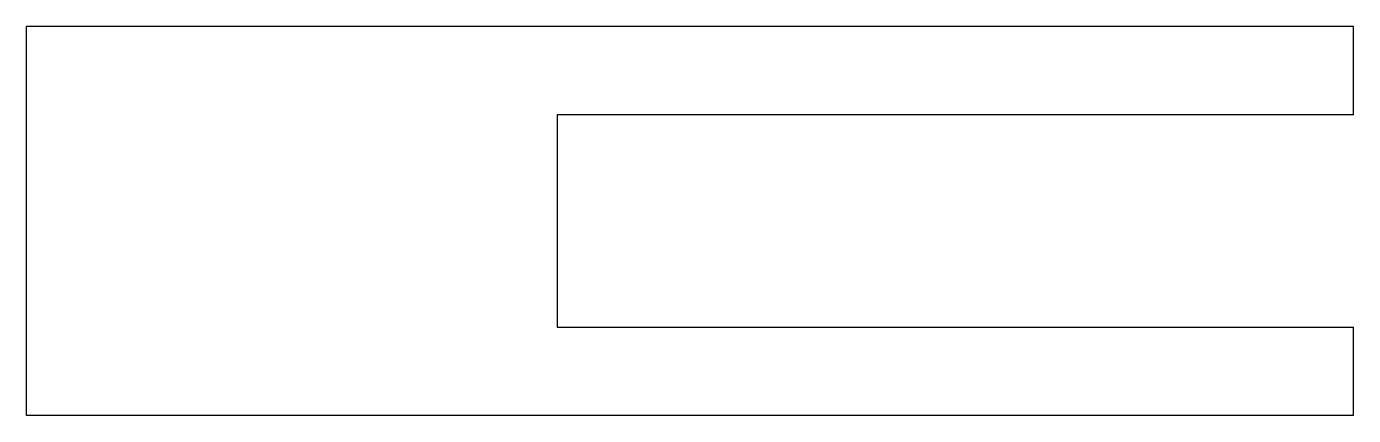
# Model space of a CAD drawing. Header units: metres. Extents: x -50 to 25, y -22 to 0.
import ezdxf

# ---------------------------------------------------------------- set-up
doc = ezdxf.new("R2010")
doc.units = ezdxf.units.M

msp = doc.modelspace()

# ---------------------------------------------------------------- linework, layer by layer
for points in [[(25, 0), (23.5, 0), (22, 0), (20.5, 0), (19, 0), (17.5, 0), (16, 0), (14.5, 0), (13, 0), (11.5, 0), (10, 0), (8.5, 0), (7, 0), (5.5, 0), (4, 0), (2.5, 0), (1, 0), (-0.5, 0), (-2, 0), (-3.5, 0), (-5, 0), (-6.5, 0), (-8, 0), (-9.5, 0), (-11, 0), (-12.5, 0), (-14, 0), (-15.5, 0), (-17, 0), (-18.5, 0), (-20, 0), (-21.5, 0), (-23, 0), (-24.5, 0), (-26, 0), (-27.5, 0), (-29, 0), (-30.5, 0), (-32, 0), (-33.5, 0), (-35, 0), (-36.5, 0), (-38, 0), (-39.5, 0), (-41, 0), (-42.5, 0), (-44, 0), (-45.5, 0), (-47, 0), (-48.5, 0), (-50, 0)], [(-50, -22), (-50, -21.56), (-50, -21.12), (-50, -20.68), (-50, -20.24), (-50, -19.8), (-50, -19.36), (-50, -18.92), (-50, -18.48), (-50, -18.04), (-50, -17.6), (-50, -17.16), (-50, -16.72), (-50, -16.28), (-50, -15.84), (-50, -15.4), (-50, -14.96), (-50, -14.52), (-50, -14.08), (-50, -13.64), (-50, -13.2), (-50, -12.76), (-50, -12.32), (-50, -11.88), (-50, -11.44), (-50, -11), (-50, -10.56), (-50, -10.12), (-50, -9.68), (-50, -9.24), (-50, -8.8), (-50, -8.36), (-50, -7.92), (-50, -7.48), (-50, -7.04), (-50, -6.6), (-50, -6.16), (-50, -5.72), (-50, -5.28), (-50, -4.84), (-50, -4.4), (-50, -3.96), (-50, -3.52), (-50, -3.08), (-50, -2.64), (-50, -2.2), (-50, -1.76), (-50, -1.32), (-50, -0.88), (-50, -0.44), (-50, 0)], [(25, -5), (25, -4.9), (25, -4.8), (25, -4.7), (25, -4.6), (25, -4.5), (25, -4.4), (25, -4.3), (25, -4.2), (25, -4.1), (25, -4), (25, -3.9), (25, -3.8), (25, -3.7), (25, -3.6), (25, -3.5), (25, -3.4), (25, -3.3), (25, -3.2), (25, -3.1), (25, -3), (25, -2.9), (25, -2.8), (25, -2.7), (25, -2.6), (25, -2.5), (25, -2.4), (25, -2.3), (25, -2.2), (25, -2.1), (25, -2), (25, -1.9), (25, -1.8), (25, -1.7), (25, -1.6), (25, -1.5), (25, -1.4), (25, -1.3), (25, -1.2), (25, -1.1), (25, -1), (25, -0.9), (25, -0.8), (25, -0.7), (25, -0.6), (25, -0.5), (25, -0.4), (25, -0.3), (25, -0.2), (25, -0.1), (25, 0)], [(25, -5), (24.1, -5), (23.2, -5), (22.3, -5), (21.4, -5), (20.5, -5), (19.6, -5), (18.7, -5), (17.8, -5), (16.9, -5), (16, -5), (15.1, -5), (14.2, -5), (13.3, -5), (12.4, -5), (11.5, -5), (10.6, -5), (9.7, -5), (8.8, -5), (7.9, -5), (7, -5), (6.1, -5), (5.2, -5), (4.3, -5), (3.4, -5), (2.5, -5), (1.6, -5), (0.7, -5), (-0.2, -5), (-1.1, -5), (-2, -5), (-2.9, -5), (-3.8, -5), (-4.7, -5), (-5.6, -5), (-6.5, -5), (-7.4, -5), (-8.3, -5), (-9.2, -5), (-10.1, -5), (-11, -5), (-11.9, -5), (-12.8, -5), (-13.7, -5), (-14.6, -5), (-15.5, -5), (-16.4, -5), (-17.3, -5), (-18.2, -5), (-19.1, -5), (-20, -5)], [(-20, -5), (-20, -5.24), (-20, -5.48), (-20, -5.72), (-20, -5.96), (-20, -6.2), (-20, -6.44), (-20, -6.68), (-20, -6.92), (-20, -7.16), (-20, -7.4), (-20, -7.64), (-20, -7.88), (-20, -8.12), (-20, -8.36), (-20, -8.6), (-20, -8.84), (-20, -9.08), (-20, -9.32), (-20, -9.56), (-20, -9.8), (-20, -10.04), (-20, -10.28), (-20, -10.52), (-20, -10.76), (-20, -11), (-20, -11.24), (-20, -11.48), (-20, -11.72), (-20, -11.96), (-20, -12.2), (-20, -12.44), (-20, -12.68), (-20, -12.92), (-20, -13.16), (-20, -13.4), (-20, -13.64), (-20, -13.88), (-20, -14.12), (-20, -14.36), (-20, -14.6), (-20, -14.84), (-20, -15.08), (-20, -15.32), (-20, -15.56), (-20, -15.8), (-20, -16.04), (-20, -16.28), (-20, -16.52), (-20, -16.76), (-20, -17)], [(-20, -17), (-19.1, -17), (-18.2, -17), (-17.3, -17), (-16.4, -17), (-15.5, -17), (-14.6, -17), (-13.7, -17), (-12.8, -17), (-11.9, -17), (-11, -17), (-10.1, -17), (-9.2, -17), (-8.3, -17), (-7.4, -17), (-6.5, -17), (-5.6, -17), (-4.7, -17), (-3.8, -17), (-2.9, -17), (-2, -17), (-1.1, -17), (-0.2, -17), (0.7, -17), (1.6, -17), (2.5, -17), (3.4, -17), (4.3, -17), (5.2, -17), (6.1, -17), (7, -17), (7.9, -17), (8.8, -17), (9.7, -17), (10.6, -17), (11.5, -17), (12.4, -17), (13.3, -17), (14.2, -17), (15.1, -17), (16, -17), (16.9, -17), (17.8, -17), (18.7, -17), (19.6, -17), (20.5, -17), (21.4, -17), (22.3, -17), (23.2, -17), (24.1, -17), (25, -17)], [(25, -22), (25, -21.9), (25, -21.8), (25, -21.7), (25, -21.6), (25, -21.5), (25, -21.4), (25, -21.3), (25, -21.2), (25, -21.1), (25, -21), (25, -20.9), (25, -20.8), (25, -20.7), (25, -20.6), (25, -20.5), (25, -20.4), (25, -20.3), (25, -20.2), (25, -20.1), (25, -20), (25, -19.9), (25, -19.8), (25, -19.7), (25, -19.6), (25, -19.5), (25, -19.4), (25, -19.3), (25, -19.2), (25, -19.1), (25, -19), (25, -18.9), (25, -18.8), (25, -18.7), (25, -18.6), (25, -18.5), (25, -18.4), (25, -18.3), (25, -18.2), (25, -18.1), (25, -18), (25, -17.9), (25, -17.8), (25, -17.7), (25, -17.6), (25, -17.5), (25, -17.4), (25, -17.3), (25, -17.2), (25, -17.1), (25, -17)], [(25, -22), (23.5, -22), (22, -22), (20.5, -22), (19, -22), (17.5, -22), (16, -22), (14.5, -22), (13, -22), (11.5, -22), (10, -22), (8.5, -22), (7, -22), (5.5, -22), (4, -22), (2.5, -22), (1, -22), (-0.5, -22), (-2, -22), (-3.5, -22), (-5, -22), (-6.5, -22), (-8, -22), (-9.5, -22), (-11, -22), (-12.5, -22), (-14, -22), (-15.5, -22), (-17, -22), (-18.5, -22), (-20, -22), (-21.5, -22), (-23, -22), (-24.5, -22), (-26, -22), (-27.5, -22), (-29, -22), (-30.5, -22), (-32, -22), (-33.5, -22), (-35, -22), (-36.5, -22), (-38, -22), (-39.5, -22), (-41, -22), (-42.5, -22), (-44, -22), (-45.5, -22), (-47, -22), (-48.5, -22), (-50, -22)]]:
    msp.add_lwpolyline(points)

doc.saveas('drawing.dxf')
